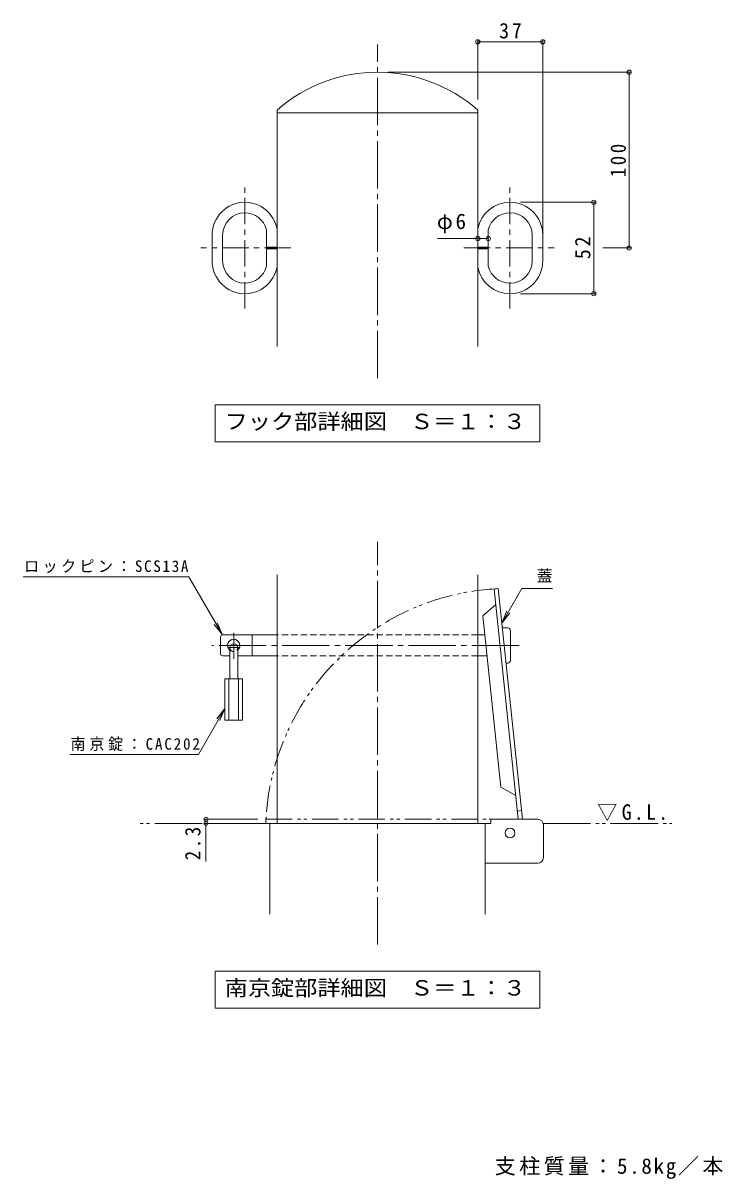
# Model space of a CAD drawing. Units: millimetres on the paper, enlarged 10 times, with parts at other scales. Extents: x -1695 to 1794, y -1371 to 1082.
# Drawn here: x 466 to 1794, y -1111 to 1082 of the extents above; entities that cross this region are included whole.
import ezdxf
from ezdxf.enums import TextEntityAlignment as Align

# ---------------------------------------------------------------- set-up
doc = ezdxf.new("R2010")
doc.units = ezdxf.units.MM
doc.header["$LTSCALE"] = 10
doc.header["$PDMODE"] = 32
doc.header["$PDSIZE"] = 8
for name, pattern in [('CHAIN1', [8, 5, -1, 1, -1]), ('CHAIN2', [12, 9, -1, 1, -1]), ('DASHED1', [1.8, 1.2, -0.6]), ('DOUBLE_CHAIN1', [8.8, 5, -1, 0.6, -0.6, 0.6, -1]), ('DOUBLE_CHAIN2', [12.8, 9, -1, 0.6, -0.6, 0.6, -1])]:
    doc.linetypes.add(name, pattern=pattern)
for name, color, linetype, lineweight in [('3-0', 7, 'CHAIN2', 9), ('3-1', 4, 'Continuous', 9), ('3-2', 3, 'Continuous', 9), ('3-3', 4, 'Continuous', 9), ('3-4', 7, 'Continuous', 9), ('3-5', 7, 'Continuous', 9), ('3-6', 6, 'DOUBLE_CHAIN2', 5), ('3-A', 7, 'CHAIN1', 9), ('C-5', 7, 'Continuous', 9)]:
    doc.layers.add(name, color=color, linetype=linetype, lineweight=lineweight)
doc.styles.add('ＭＳ ゴシック', font='')
doc.styles.get('ＭＳ ゴシック').set_extended_font_data('MS Gothic')

msp = doc.modelspace()

# ---------------------------------------------------------------- linework, layer by layer
at = {"layer": '3-0'}
for p, q in [((1138.35, 407.91), (1138.35, 1041.31)), ((1138.35, -666.48), (1138.35, 97.46)), ((1407.35, -98.9), (824.02, -98.9))]:
    msp.add_line(p, q, dxfattribs=at)
at = {"layer": '3-1'}
for p, q in [((1367.44, 8.84), (1359.82, 8.04)), ((1359.82, 8.04), (1405.72, -428.68)), ((1367.44, 8.84), (1413.43, -428.68)), ((1362.89, -21.15), (1338.32, -42.5)), ((1411.69, -412.18), (1404.07, -412.98))]:
    msp.add_line(p, q, dxfattribs=at)
at = {"layer": '3-1', "linetype": 'DOUBLE_CHAIN1'}
for p, q in [((926.68, -428.68), (926.68, -436.34)), ((926.68, -428.68), (1353.35, -428.68)), ((926.68, -436.34), (1353.35, -436.34))]:
    msp.add_line(p, q, dxfattribs=at)
at = {"layer": '3-1', "color": 2}
for p, q in [((1353.35, -436.34), (934.02, -436.34)), ((934.02, -608.92), (934.02, -436.34)), ((1342.68, -608.92), (1342.68, -436.34)), ((1353.35, -436.34), (1353.35, -428.68)), ((1442.68, -428.68), (1353.35, -428.68)), ((1453.35, -501.43), (1453.35, -439.34)), ((1442.77, -512.01), (1342.68, -512.01))]:
    msp.add_line(p, q, dxfattribs=at)
at = {"layer": '3-1'}
msp.add_lwpolyline([(1401, -383.8), (1372.53, -368.01), (1338.32, -42.5)], dxfattribs=at)
msp.add_circle((1390.02, -454.68), 9.17, dxfattribs=at)
at = {"layer": '3-1', "linetype": 'DOUBLE_CHAIN1'}
msp.add_arc((1390.02, -454.68), 464.06, 92.78821, 177.69768, dxfattribs=at)
at = {"layer": '3-1', "color": 2}
for centre, start, end in [((1442.68, -439.34), 0, 90), ((1442.68, -501.34), 270.47024, 359.52976)]:
    msp.add_arc(centre, 10.67, start, end, dxfattribs=at)
at = {"layer": '3-2'}
for p, q in [((947.85, 916.51), (947.85, 468.36)), ((1328.85, 911.69), (947.85, 911.69)), ((1328.85, 916.51), (1328.85, 468.36)), ((927.85, 656.69), (927.85, 689.5)), ((947.85, 691.68), (947.85, 656.69)), ((1348.85, 656.69), (1348.85, 689.5)), ((824.52, 630.64), (824.52, 679.42)), ((844.52, 630.64), (844.52, 679.42)), ((1432.18, 630.64), (1432.18, 679.42)), ((1452.18, 630.64), (1452.18, 679.42)), ((947.85, 656.69), (927.85, 656.69)), ((927.85, 653.36), (927.85, 620.55)), ((947.85, 653.36), (927.85, 653.36)), ((947.85, 618.37), (947.85, 653.36)), ((1328.85, 656.69), (1348.85, 656.69)), ((1328.85, 653.36), (1348.85, 653.36)), ((1348.85, 653.36), (1348.85, 620.55)), ((886.79, 588.36), (886.79, 588.39)), ((1389.91, 588.36), (1389.91, 588.39)), ((947.85, 34.88), (947.85, -436.34)), ((1328.85, 34.88), (1328.85, -436.34))]:
    msp.add_line(p, q, dxfattribs=at)
for centre, radius, start, end in [((1138.36, 699.91), 288.45, 48.66737, 131.33263), ((886.79, 679.42), 62.28, 90, 180), ((886.79, 679.42), 62.28, 11.35969, 90), ((1389.91, 679.42), 62.28, 90, 168.64031), ((1389.91, 679.42), 62.28, 0, 90), ((886.79, 679.42), 42.28, 90, 180), ((886.79, 679.42), 42.28, 13.79803, 90), ((1389.91, 679.42), 42.28, 90, 166.20197), ((1389.91, 679.42), 42.28, 0, 90), ((886.79, 630.64), 62.28, 180, 270), ((886.79, 630.64), 42.28, 180, 270), ((886.79, 630.64), 42.28, 270, 346.20197), ((886.79, 630.64), 62.28, 270, 348.64031), ((1389.91, 630.64), 62.28, 191.35969, 270), ((1389.91, 630.64), 42.28, 193.79803, 270), ((1389.91, 630.64), 42.28, 270, 0), ((1389.91, 630.64), 62.28, 270, 0)]:
    msp.add_arc(centre, radius, start, end, dxfattribs=at)
at = {"layer": '3-3'}
for p, q in [((1385.68, -65.57), (1375.26, -65.57)), ((840.69, -115.57), (840.69, -82.24)), ((844.02, -78.9), (947.85, -78.9)), ((900.69, -78.9), (900.69, -118.9)), ((1328.85, -78.9), (1342.14, -78.9)), ((1390.69, -70.57), (1390.69, -127.24)), ((844.02, -118.9), (858.19, -118.9)), ((947.85, -118.9), (873.19, -118.9)), ((1328.85, -118.9), (1346.35, -118.9)), ((1385.68, -132.24), (1382.27, -132.24))]:
    msp.add_line(p, q, dxfattribs=at)
at = {"layer": '3-3', "color": 6, "linetype": 'CHAIN1', "lineweight": 5}
for p, q in [((865.69, -75.28), (865.69, -124)), ((875.28, -103.07), (855.8, -103.07))]:
    msp.add_line(p, q, dxfattribs=at)
at = {"layer": '3-3', "linetype": 'DASHED1'}
for p, q in [((1328.85, -78.9), (947.85, -78.9)), ((1328.85, -118.9), (947.85, -118.9))]:
    msp.add_line(p, q, dxfattribs=at)
at = {"layer": '3-3', "color": 6, "lineweight": 5}
for p, q in [((858.19, -103.07), (858.19, -162.24)), ((873.19, -103.07), (873.19, -162.24)), ((849.02, -162.24), (849.02, -240.57)), ((882.35, -162.24), (849.02, -162.24)), ((856.52, -162.24), (856.52, -240.57)), ((874.85, -162.24), (874.85, -240.57)), ((882.35, -162.24), (882.35, -240.57)), ((882.35, -240.57), (849.02, -240.57))]:
    msp.add_line(p, q, dxfattribs=at)
at = {"layer": '3-3'}
for centre, radius, start, end in [((1385.68, -70.57), 5, 0, 90), ((844.02, -82.24), 3.33, 90, 180), ((865.69, -98.9), 11.67, 310.00481, 229.99519), ((844.02, -115.57), 3.33, 180, 270), ((1385.68, -127.24), 5, 270, 0)]:
    msp.add_arc(centre, radius, start, end, dxfattribs=at)
at = {"layer": '3-3', "color": 6, "lineweight": 5}
msp.add_arc((865.69, -103.07), 7.5, 0, 180, dxfattribs=at)
at = {"layer": '3-3', "color": 6, "linetype": 'DASHED1', "lineweight": 5}
msp.add_arc((865.69, -103.07), 7.5, 180, 0, dxfattribs=at)
at = {"layer": '3-4'}
for p, q in [((1328.85, 1049.16), (1328.85, 936.51)), ((1328.85, 1046.16), (1452.18, 1046.16)), ((1452.18, 1049.16), (1452.18, 675.03)), ((1619.23, 988.36), (1158.35, 988.36)), ((1616.23, 988.36), (1616.23, 655.03)), ((1551.98, 741.69), (1409.91, 741.69)), ((1548.98, 741.69), (1548.98, 568.36)), ((1328.85, 673.02), (1252.14, 673.02)), ((1348.85, 673.02), (1328.85, 673.02)), ((1619.23, 655.03), (1566.23, 655.03)), ((1551.98, 568.36), (1409.91, 568.36)), ((809.93, -428.68), (911.18, -428.68)), ((809.93, -436.34), (911.23, -436.34)), ((812.93, -428.68), (812.93, -508.41))]:
    msp.add_line(p, q, dxfattribs=at)
for p in [(1328.85, 1046.16), (1452.18, 1046.16), (1616.23, 988.36), (1548.98, 741.69), (1328.85, 673.02), (1348.85, 673.02), (1616.23, 655.03), (1548.98, 568.36), (812.93, -428.68), (812.93, -436.34)]:
    msp.add_point(p, dxfattribs=at)
at = {"layer": '3-5'}
for p, q in [((830.35, 357.55), (1446.35, 357.55)), ((830.35, 357.55), (830.35, 287.55)), ((1446.35, 357.55), (1446.35, 287.55)), ((830.35, 287.55), (1446.35, 287.55)), ((780.24, 31.56), (465.87, 31.56)), ((844.02, -78.9), (780.24, 31.56)), ((1374.32, -56.63), (1412.24, 9.04)), ((1412.24, 9.04), (1470.6, 9.04)), ((1374.32, -56.63), (1383.89, -33.53)), ((1374.32, -56.63), (1389.54, -36.8)), ((844.02, -78.9), (828.8, -59.07)), ((844.02, -78.9), (834.45, -55.81)), ((849.02, -218.45), (798.46, -305.92)), ((849.02, -218.45), (833.8, -238.29)), ((849.02, -218.45), (839.45, -241.55)), ((798.46, -305.92), (554.86, -305.92)), ((830.35, -716.84), (1446.35, -716.84)), ((830.35, -716.84), (830.35, -786.84)), ((1446.35, -716.84), (1446.35, -786.84)), ((830.35, -786.84), (1446.35, -786.84))]:
    msp.add_line(p, q, dxfattribs=at)
at = {"layer": '3-6'}
for p, q in [((934.02, -436.34), (685.11, -436.34)), ((1452.92, -436.34), (1696.87, -436.34))]:
    msp.add_line(p, q, dxfattribs=at)
at = {"layer": '3-A'}
for p, q in [((886.79, 539.96), (886.79, 770.1)), ((1389.91, 539.96), (1389.91, 770.1)), ((974.09, 655.03), (803.04, 655.03)), ((1302.61, 655.03), (1473.66, 655.03))]:
    msp.add_line(p, q, dxfattribs=at)

# ---------------------------------------------------------------- texts
at = {"layer": '3-4', "color": 2, "char_height": 29.33, "attachment_point": 7, "style": 'ＭＳ ゴシック'}
for s, insert in [('\\T1.27;\\W0.95;37', (1369.27, 1052.16)), ('\\T1.17;φ6', (1251.13, 683.02))]:
    msp.add_mtext(s, dxfattribs=dict(at, insert=insert))
at = {"layer": '3-4', "color": 2, "char_height": 29.33, "attachment_point": 7, "rotation": 90, "style": 'ＭＳ ゴシック'}
for s, insert in [('\\T1.27;\\W0.9;100', (1610.23, 789.19)), ('\\T1.27;\\W0.95;52', (1542.98, 633.78)), ('\\T1.27;\\W0.9;2.3', (802.93, -506.45))]:
    msp.add_mtext(s, dxfattribs=dict(at, insert=insert))
at = {"layer": '3-5', "color": 2, "style": 'ＭＳ ゴシック', "width": 1.1}
for s, p in [('フック部詳細図\u3000Ｓ＝１：３', (848.35, 302.55)), ('南京錠部詳細図\u3000Ｓ＝１：３', (848.35, -771.84))]:
    msp.add_text(s, height=29.33, dxfattribs=at).set_placement(p, align=Align.BOTTOM_LEFT)
at = {"layer": '3-5', "style": 'ＭＳ ゴシック'}
msp.add_text('蓋', height=21.99, dxfattribs=at).set_placement((1440.6, 15.71), align=Align.BOTTOM_LEFT)
at = {"layer": '3-5', "char_height": 21.99, "attachment_point": 7, "style": 'ＭＳ ゴシック'}
for s, insert in [('\\T1.23;\\W0.95;ロックピン：SCS13A', (467.74, 38.22)), ('\\T1.25;\\W0.95;南京錠：CAC202', (555.96, -299.26))]:
    msp.add_mtext(s, dxfattribs=dict(at, insert=insert))
at = {"layer": '3-5', "color": 2, "insert": (1555.5, -432.26), "char_height": 29.33, "attachment_point": 7, "style": 'ＭＳ ゴシック'}
msp.add_mtext('\\T1.22;\\W0.95;▽G.L.', dxfattribs=at)
at = {"layer": 'C-5', "color": 2, "insert": (1360.99, -1110.77), "char_height": 29.33, "attachment_point": 7, "style": 'ＭＳ ゴシック'}
msp.add_mtext('\\T1.16;支柱質量：5.8kg／本', dxfattribs=at)

doc.saveas('drawing.dxf')
